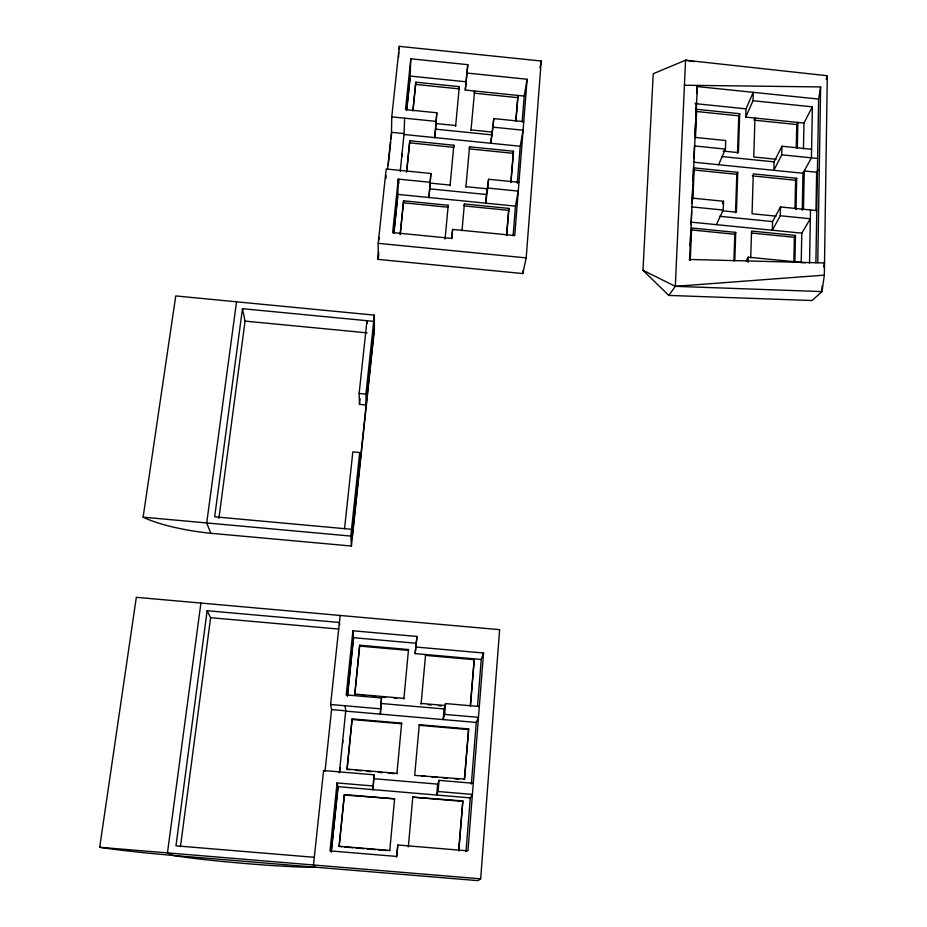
<?xml version="1.0" encoding="UTF-8"?>
<svg xmlns="http://www.w3.org/2000/svg" width="927" height="927" viewBox="0 0 927 927"><rect width="100%" height="100%" fill="white"/><g stroke="black" fill="none" stroke-linecap="round" stroke-linejoin="round"><path stroke-width="1.39" d="M430.893 173.476L428.969 197.509L430.893 173.476L386.177 168.992L378.204 243.326L378.158 259.386L522.805 273.569L526.188 257.891L541.229 61.02L399.328 46.35L391.762 116.872L391.484 132.306L387.509 169.363M378.842 240L378.853 237.289M386.061 178.297L386.095 175.643M817.765 262.77L820.627 86.941L684.439 85.238M822.098 286.037L822.006 291.599L812.064 300.533L668.807 295.423L642.979 270.29L653.245 73.72L685.574 60.22L827.301 75.736L824.335 275.145L822.006 291.599L675.308 286.327L642.979 270.29M381.495 697.985L380.348 714.138L381.495 697.985L346.235 694.914L352.909 630.766L416.976 636.455L415.145 653.605L481.229 659.445L483.546 653.002L416.003 647.034M809.538 263.245L810.499 209.965M812.353 106.837L803.964 123.071L745.748 117.103L753.002 100.73L812.353 106.837L811.438 157.845L802.967 173.256L802.249 210.278M815.98 210.765L816.629 172.225L817.973 169.838M815.899 262.723L818.634 99.073L820.627 86.941M801.206 262.793L801.797 233.164L810.337 218.76L780.279 215.748L772.318 230.232L772.539 221.576L780.488 206.953L816.768 210.591M803.454 148.98L803.964 123.071M803.477 209.502L804.23 170.962L816.629 172.225M793.871 261.171L794.381 237.289L795.47 235.435L751.542 231.055L750.731 257.822M794.984 208.668L795.586 180.244L796.664 178.262L753.269 173.882L752.064 213.766L776.061 216.165M796.281 147.567L796.768 124.542L797.846 122.445L797.301 148.401M794.902 262.19L795.47 235.435M796.015 209.595L796.664 178.262M780.279 215.748L780.488 206.953M781.959 146.246L774.091 161.866L773.871 170.301L781.751 154.821L781.959 146.246L811.588 149.259M398.587 57.381L398.726 51.912M399.259 49.166L399.328 46.35M393.813 232.77L397.81 194.403L398.251 179.096L430.035 182.271M398.784 183.569L398.9 179.583M748.043 262.318L748.205 257.173L805.262 262.816M753.002 100.73L753.257 92.329L746.003 108.841L745.748 117.103M404.612 118.181L404.056 134.496L520.221 146.246L523.083 130.209L493.037 127.161L490.754 143.268L493.767 118.586L523.755 121.646M733.906 260.985L734.798 234.253L735.737 232.387L691.646 227.996L690.267 260.441M735.528 212.689L736.814 174.311L737.741 172.318L694.207 167.914L692.875 199.259M737.521 153.222L738.773 115.84L739.7 113.72L696.698 109.305L695.47 138.123M734.787 260.591L735.737 232.387M737.741 172.318L736.409 212.19L722.249 210.777M739.7 113.72L738.402 152.619L723.014 151.055M400.337 233.743L403.593 200.823L448.228 205.273L445.064 239.096M716.374 224.647L723.211 210.047L723.535 201.24L692.202 198.1M718.622 164.716L725.424 149.096L725.725 140.522L694.798 137.37L695.401 123.245M406.571 110.348L410.151 76.06L410.812 58.795L467.799 64.67L465.273 90.058L524.195 96.095L527.115 79.247L467.034 73.059M406.768 171.275L409.78 140.777L453.848 145.226L450.058 185.655M689.792 254.624L689.537 260.406L697.394 85.4L696.664 93.592M690.163 245.945L690.719 232.932M691.09 224.253L691.646 211.24M691.982 203.129L692.562 189.641M692.909 181.298L693.523 167.092M693.883 158.633L694.427 145.945L725.424 149.096M695.702 116.188L696.304 102.063M413.036 110.29L415.806 82.202L459.317 86.663L455.62 126.223M668.807 295.423L675.308 286.327L685.574 60.22L694.126 61.622M436.826 112.793L434.821 137.602L436.826 112.793L405.505 109.606L410.812 58.795M378.691 252.26L378.158 259.386L378.622 255.099M200.916 603.06L167.451 852.898L172.816 855.401L478.008 880.65L480.661 878.831L499.618 629.665L136.327 597.312L99.699 847.29A81.506 3.801 5.1 0 0 172.816 855.401A79.05 3.627 4.9 0 0 247.555 863.697A79.05 3.627 4.9 0 0 315.087 867.174L313.477 864.995L323.569 770.522L374.01 774.81L373.002 789.642L374.01 774.81M522.805 273.569L523.025 270.684M513.106 235.736L515.458 206.13L518.263 191.101L487.822 188.054L485.621 203.152L486.362 194.508L488.575 179.259L518.958 182.306M517.278 183.245L520.221 146.246M522.144 121.982L524.195 96.095M466.014 851.681L470.279 797.88L472.411 794.416L438.089 791.507L436.721 795.042L437.648 784.126L439.039 780.349L473.291 783.269M471.368 784.103L476.246 722.446L478.483 717.336L444.659 714.404L443.164 719.572L444.068 708.97L445.586 703.57L479.34 706.501M477.532 706.177L481.229 659.445M527.115 79.247L514.74 235.562L452.631 229.421L451.658 238.598M483.546 653.002L467.961 850.859L397.845 845.007L396.455 857.162M506.49 235.609L508.877 208.39L464.404 203.963L464.184 205.91L508.541 210.325M510.847 181.715L513.5 151.252L469.56 146.814L469.317 148.888L513.141 153.314M515.783 120.649L518.008 95.458L515.91 121.402M506.721 235.134L508.877 208.39M510.962 182.561L513.5 151.252M458.691 849.92L462.851 800.928L412.724 797.139L462.596 801.357M464.346 779.619L468.645 728.923L419.294 724.659L419.178 725.308L468.378 729.572M470.313 705.54L474.288 658.83L470.464 706.27M458.819 851.056L462.851 800.928M468.645 728.923L464.601 779.12L414.682 775.389L419.294 724.659M487.822 188.054L488.575 179.259M493.037 127.161L493.767 118.586M438.089 791.507L439.039 780.349M444.659 714.404L445.586 703.57M408.332 846.849L412.828 796.687M461.994 230.707L464.404 203.963M465.864 187.242L469.56 146.814M470.962 130.603L474.589 91.008L474.334 93.198L517.648 97.636M389.746 850.789L394.601 798.831L344.369 794.578L339.073 846.27L341.993 846.814M396.907 773.871L401.646 723.13L352.133 718.854L346.988 769.097L349.919 769.873M403.871 699.097L408.506 649.537L359.688 645.227L354.74 694.821L359.688 645.227M465.273 90.058L467.799 64.67M452.631 229.421L451.797 238.413L392.654 232.573L398.251 179.096M415.145 653.605L416.976 636.455M397.845 845.007L396.791 856.444L329.989 850.893L337.069 782.933L372.921 785.969M459.317 86.663L459.108 88.865L415.702 84.415M448.228 205.273L448.042 207.219L403.523 202.793M453.848 145.226L453.639 147.3L409.688 142.862M400.116 234.67L403.593 200.823M406.547 172.098L409.78 140.777M412.839 111.008L415.806 82.202M339.178 846.583L344.369 794.578M347.069 769.63L352.133 718.854M400.197 171.518L404.091 133.592L391.484 132.306M393.917 233.245L397.753 196.385M401.912 156.489L402.214 153.65M406.791 109.653L410.058 78.297M331.182 851.716L337.949 786.664L337.069 782.933M339.375 772.875L345.748 710.835L331.576 709.607L330.626 704.497L340.151 615.458M347.335 696.235L353.419 637.695L352.909 630.766M331.321 852.017L337.915 788.553M339.78 770.522L340.082 767.66M342.608 743.327L342.909 740.464M347.567 695.551L353.488 638.599M324.995 771.426L331.576 709.607M351.437 546.038L374.392 329.757L374.346 315.122L175.748 295.933L143.117 517.162A76.443 18.331 7 0 0 210.811 533.28L351.437 546.038L350.823 536.073L359.711 452.561L352.828 451.924L344.554 528.657M367.011 323.396L366.976 320.696L359.131 393.465L359.467 404.369L366.142 404.995L365.933 394.102L374.346 315.122M373.732 333.488L352.051 537.764L351.542 529.294L214.67 516.814L242.457 308.691L373.685 321.345L373.732 333.488L374.392 329.757M408.506 649.537L408.413 650.395L359.734 646.096M359.467 404.369L360.082 398.645M388.262 164.879L390.707 141.97M391.02 139.108L391.634 133.372M401.646 723.13L401.576 723.79L352.202 719.526M394.601 798.831L344.462 795.03M180.475 846.641L210.614 617.695L207.138 610.719L339.398 622.469L339.699 625.157M218.888 518.402L245.052 321.113L242.457 308.691M207.138 610.719L175.979 845.83L314.299 857.313M236.547 301.808L206.709 522.955L210.811 533.28M539.954 67.926L541.229 61.02M823.674 266.906L824.509 262.944L689.966 259.467M826.258 79.386L827.301 75.736M722.4 203.697L723.535 201.24M746.189 260.939L748.205 257.173M675.308 286.327L824.335 275.145M339.073 846.27L389.78 850.499M344.798 847.046L353.222 847.753M356.038 847.985L364.462 848.692M367.266 848.923L375.702 849.619M378.506 849.862L386.93 850.557M99.699 847.29L480.661 878.831M346.988 769.097L396.965 773.361M355.609 770.36L361.31 770.835M366.999 771.322L371.275 771.693M378.401 772.295L382.666 772.666M388.367 773.141L394.056 773.628M421.773 775.992L426.026 776.351M431.704 776.838L437.382 777.324M443.06 777.811L447.324 778.17M454.415 778.773L458.668 779.143M374.068 778.715L437.648 784.126M337.949 786.664L470.279 797.88M354.67 694.08L403.952 698.367M361.762 695.435L364.566 695.679M372.99 696.409L375.794 696.652M382.816 697.266L385.62 697.51M394.045 698.24L396.849 698.483M445.076 705.505L421.206 703.431L421.078 704.138L425.597 654.532L425.458 655.377L474.01 659.665M428.286 704.763L431.171 705.018M438.378 705.644L441.252 705.899M381.379 703.523L444.068 708.97M330.626 704.497L380.441 708.831M476.246 722.446L345.794 711.136L345.099 705.76M210.614 617.695L338.714 629.051M353.419 637.695L416.096 643.245M143.117 517.162L350.823 536.073M359.131 393.465L365.933 394.102M245.052 321.113L367.162 332.851M378.204 243.326L526.188 257.891M691.832 206.895L723.211 210.047M430.047 183.082L450.116 185.087M465.968 186.675L487.405 188.818M719.561 216.281L772.539 221.576M429.815 188.865L486.362 194.508M691.194 222.144L801.797 233.164M397.81 194.403L515.458 206.13M751.982 233.071L794.381 237.289M690.824 229.884L734.798 234.253M695.887 111.437L738.773 115.84M796.768 124.542L753.987 120.151L754.949 118.042L753.778 156.987L776.096 159.259M781.751 154.821L817.637 158.471M391.762 116.872L435.991 121.367M435.864 123.534L455.678 125.539M471.078 129.931L492.26 132.086M721.762 156.559L774.091 161.866M435.644 129.166L491.472 134.832M693.755 162.202L802.967 173.256M693.384 169.919L736.814 174.311M752.295 175.875L795.586 180.244M696.965 86.524L818.634 99.073M695.041 103.604L746.003 108.841M410.151 76.06L466.038 81.796M359.711 452.561L360.047 462.434"/></g></svg>
